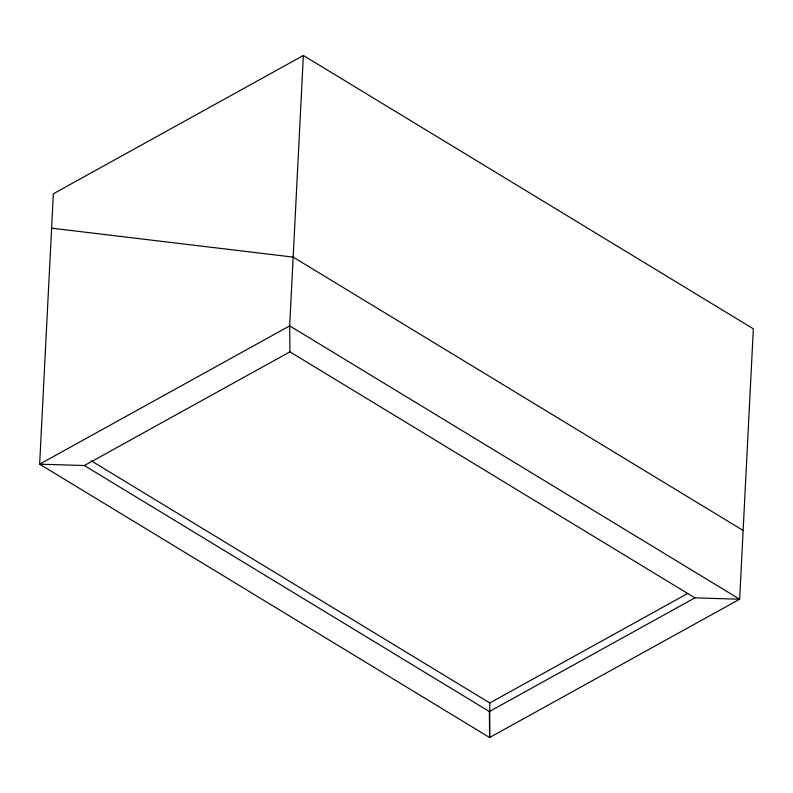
<?xml version="1.0" encoding="UTF-8"?>
<svg xmlns="http://www.w3.org/2000/svg" width="793" height="793" viewBox="0 0 793 793"><rect width="100%" height="100%" fill="white"/><g stroke="black" fill="none" stroke-linecap="round" stroke-linejoin="round"><path stroke-width="1.19" d="M303.372 55.48L289.683 325.873L289.931 351.844L694.906 597.863L739.651 599.221L753.35 328.817L303.372 55.48L53.349 193.779L39.65 464.173L489.618 737.52L739.651 599.221L289.683 325.873L39.65 464.173L84.395 465.541L489.37 711.549L489.628 737.52L489.806 702.955L687.769 593.451M84.395 465.541L289.931 351.844M489.37 711.549L694.906 597.863M51.604 228.156L293.162 257.12L743.13 530.467M91.175 460.792L489.806 702.955"/></g></svg>
